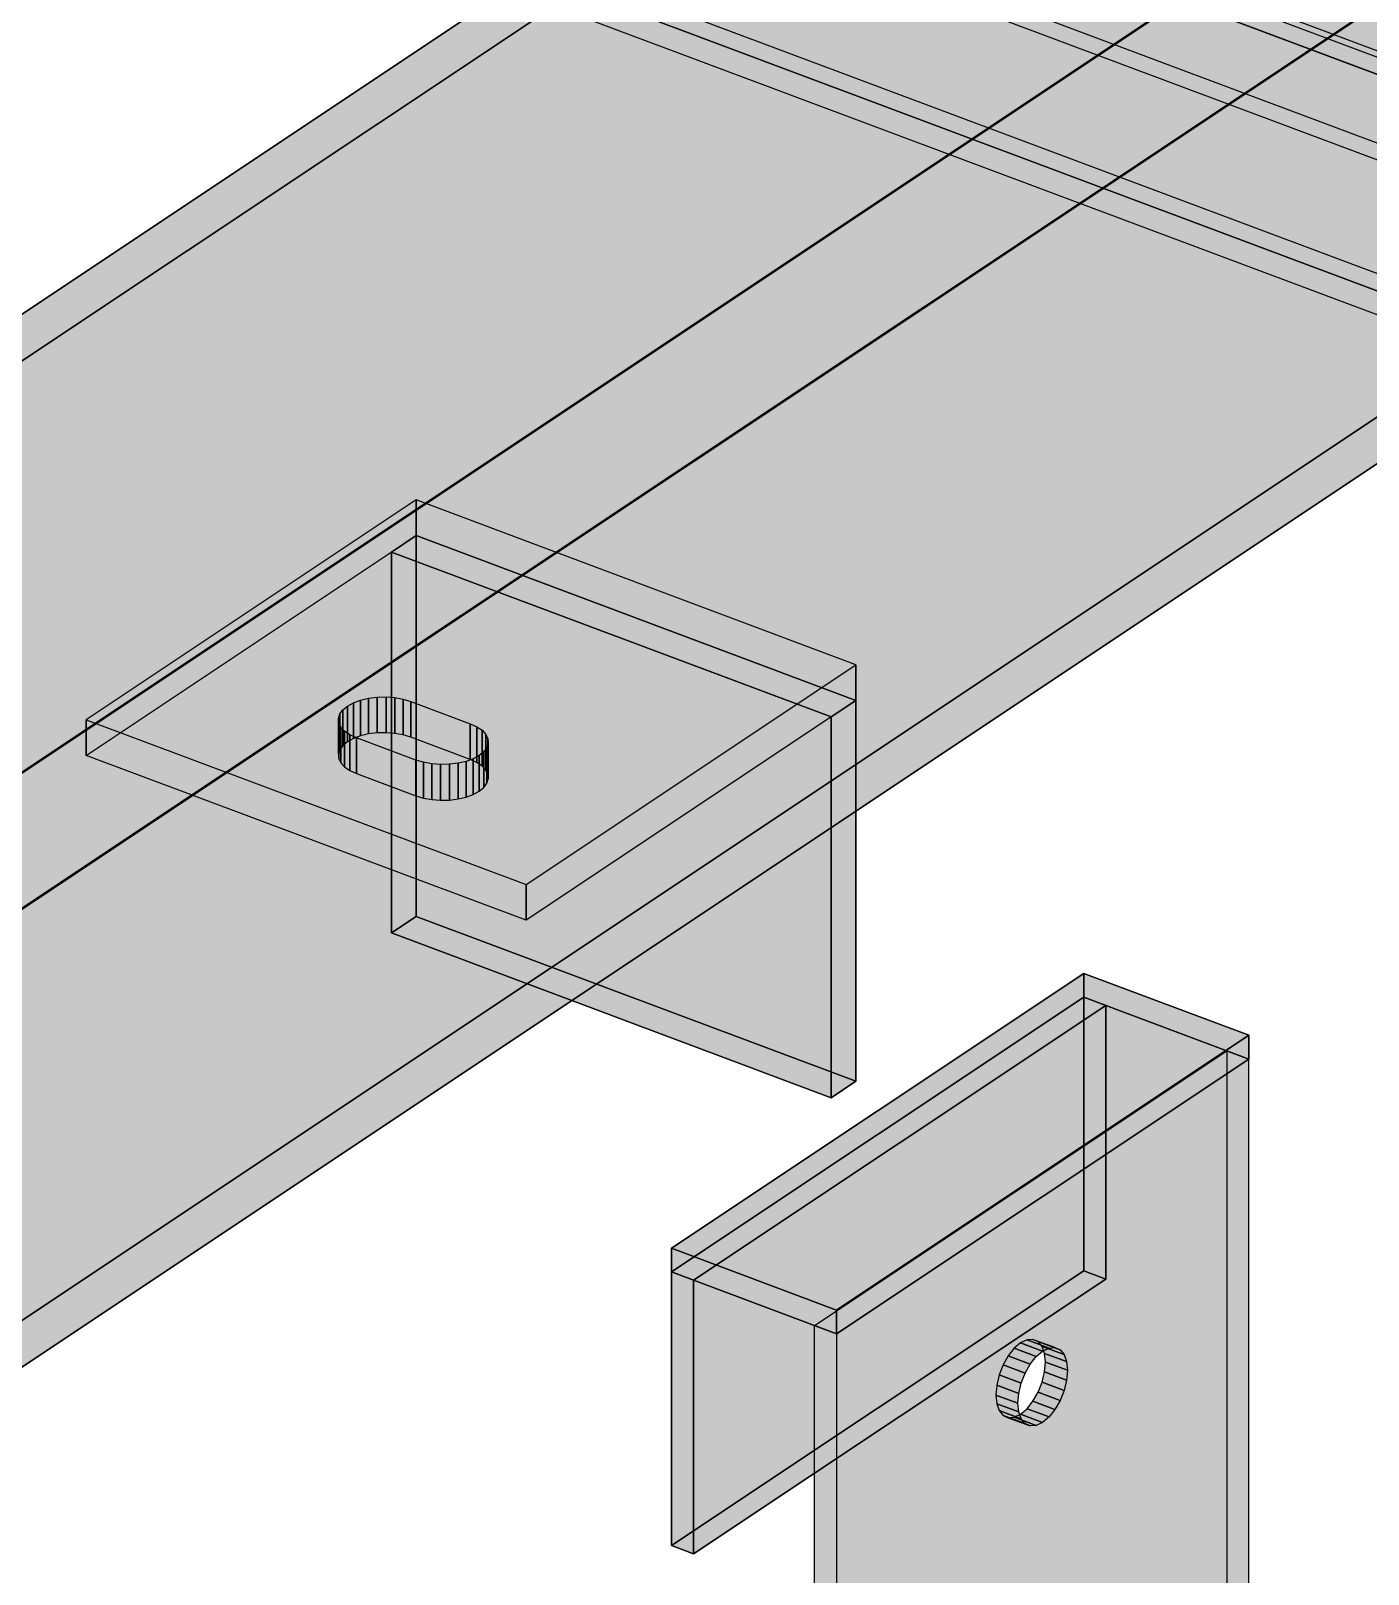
# Model space of a CAD drawing. Header units: millimetres. Extents: x 50 to 612415, y 2 to 4150.
# Drawn here: x 507082.6 to 507212.7, y 2694.2 to 2844.3 of the extents above; entities that cross this region are included whole.
import ezdxf

# ---------------------------------------------------------------- set-up
doc = ezdxf.new("R2010")
doc.units = ezdxf.units.MM
doc.layers.add('HATCH', color=8, linetype='Continuous', lineweight=9)
doc.layers.add('OUTLINE', color=7, linetype='Continuous', lineweight=25)

msp = doc.modelspace()

# ---------------------------------------------------------------- hatches: boundary and pattern name
at = {"layer": 'HATCH', "true_color": 0x5b747f}
for points in [[(508125.429, 2499.816), (506236.101, 3208.314), (506236.101, 3226.833)], [(506234.497, 3225.764), (506234.497, 3207.244), (508123.825, 2498.747)], [(506234.497, 3207.244), (506234.497, 3209.559), (508123.825, 2501.062)], [(506212.044, 3195.863), (508101.371, 2498.825), (506212.044, 3207.322)], [(506213.647, 3208.392), (508102.975, 2499.894), (506213.647, 3196.933)], [(508123.825, 2498.747), (506234.497, 3207.244), (508123.825, 2501.062)], [(508102.975, 2487.162), (506213.647, 3195.659), (506213.647, 3196.933)], [(508102.975, 2488.435), (508102.975, 2487.162), (506213.647, 3196.933)], [(508102.975, 2499.894), (508102.975, 2488.435), (506213.647, 3196.933)], [(506212.044, 3195.863), (506212.044, 3194.59), (508101.371, 2486.092)], [(506212.044, 3195.863), (508101.371, 2486.092), (508101.371, 2487.366)], [(506212.044, 3195.863), (508101.371, 2487.366), (508101.371, 2498.825)], [(508101.371, 2486.092), (506212.044, 3194.59), (506212.044, 3192.275)], [(508101.371, 2486.092), (506212.044, 3192.275), (508101.371, 2483.778)]]:
    msp.add_hatch(color=147, dxfattribs=at).paths.add_polyline_path(points)
at = {"layer": 'HATCH', "true_color": 0x617c87}
for points in [[(506234.497, 3209.559), (508123.825, 2501.062), (508101.371, 2486.092), (506212.044, 3194.59)], [(506213.647, 3208.392), (508102.975, 2499.894), (508101.371, 2498.825), (506212.044, 3207.322)], [(508123.825, 2498.747), (506234.497, 3207.244), (506212.044, 3192.275), (508101.371, 2483.778)], [(508125.429, 2499.816), (506236.101, 3208.314), (506234.497, 3207.244), (508123.825, 2498.747)], [(508102.975, 2487.162), (506213.647, 3195.659), (506212.044, 3194.59), (508101.371, 2486.092)]]:
    msp.add_hatch(color=145, dxfattribs=at).paths.add_polyline_path(points)
at = {"layer": 'HATCH', "true_color": 0x46848e}
for points in [[(506948.208, 2669.852), (506948.208, 2727.726), (507326.715, 2980.064), (507326.715, 2922.19)], [(506950.346, 2724.609), (506950.346, 2671.365), (507328.853, 2923.703), (507328.853, 2976.947)], [(506990.977, 2711.688), (506990.977, 2653.814), (507369.484, 2906.152), (507369.484, 2964.026)], [(506988.838, 2656.931), (506988.838, 2710.175), (507367.345, 2962.513), (507367.345, 2909.269)], [(507088.009, 2773.824), (507120.086, 2795.208), (507120.086, 2798.681), (507088.009, 2777.296)], [(507120.086, 2758.169), (507117.68, 2756.565), (507117.68, 2793.604), (507120.086, 2795.208)], [(507162.855, 2779.17), (507130.779, 2757.785), (507130.779, 2761.258), (507162.855, 2782.642)], [(507160.45, 2740.527), (507162.855, 2742.131), (507162.855, 2779.17), (507160.45, 2777.566)], [(507113.137, 2772.714), (507113.648, 2772.365), (507113.648, 2775.837), (507113.137, 2776.186)], [(507126.501, 2772.795), (507125.99, 2773.144), (507125.99, 2776.617), (507126.501, 2776.268)], [(507185.042, 2750.302), (507144.946, 2723.571), (507144.946, 2725.886), (507185.042, 2752.617)], [(507185.042, 2723.68), (507144.946, 2696.949), (507144.946, 2723.571), (507185.042, 2750.302)], [(507147.084, 2696.147), (507187.18, 2722.878), (507187.18, 2749.5), (507147.084, 2722.769)], [(507160.984, 2717.556), (507201.08, 2744.287), (507201.08, 2746.602), (507160.984, 2719.871)], [(507198.942, 2745.089), (507198.942, 2690.688), (507158.846, 2663.957)], [(507180.595, 2711.883), (507198.942, 2745.089), (507158.846, 2663.957)], [(507180.097, 2717.013), (507158.846, 2718.358), (507198.942, 2745.089)], [(507180.595, 2716.794), (507180.097, 2717.013), (507198.942, 2745.089)], [(507180.595, 2711.883), (507180.977, 2712.857), (507198.942, 2745.089)], [(507180.977, 2716.329), (507180.595, 2716.794), (507198.942, 2745.089)], [(507180.977, 2712.857), (507181.218, 2713.855), (507198.942, 2745.089)], [(507181.218, 2715.652), (507180.977, 2716.329), (507198.942, 2745.089)], [(507181.218, 2713.855), (507181.3, 2714.808), (507198.942, 2745.089)], [(507181.3, 2714.808), (507181.218, 2715.652), (507198.942, 2745.089)], [(507160.984, 2663.155), (507201.08, 2689.886), (507201.08, 2744.287)], [(507160.984, 2663.155), (507201.08, 2744.287), (507182.733, 2711.081)], [(507201.08, 2744.287), (507160.984, 2717.556), (507182.235, 2716.211)], [(507201.08, 2744.287), (507182.235, 2716.211), (507182.733, 2715.992)], [(507201.08, 2744.287), (507183.116, 2712.055), (507182.733, 2711.081)], [(507201.08, 2744.287), (507182.733, 2715.992), (507183.116, 2715.527)], [(507201.08, 2744.287), (507183.356, 2713.053), (507183.116, 2712.055)], [(507201.08, 2744.287), (507183.116, 2715.527), (507183.356, 2714.85)], [(507201.08, 2744.287), (507183.438, 2714.006), (507183.356, 2713.053)], [(507201.08, 2744.287), (507183.356, 2714.85), (507183.438, 2714.006)], [(507180.097, 2717.013), (507179.516, 2716.973), (507158.846, 2718.358)], [(507179.516, 2716.973), (507178.894, 2716.677), (507158.846, 2718.358)], [(507178.894, 2716.677), (507178.271, 2716.143), (507158.846, 2718.358)], [(507178.271, 2716.143), (507177.691, 2715.409), (507158.846, 2718.358)], [(507176.81, 2713.551), (507158.846, 2663.957), (507158.846, 2718.358)], [(507177.691, 2715.409), (507177.193, 2714.525), (507158.846, 2718.358)], [(507177.193, 2714.525), (507176.81, 2713.551), (507158.846, 2718.358)], [(507160.984, 2717.556), (507181.655, 2716.171), (507182.235, 2716.211)], [(507160.984, 2717.556), (507181.032, 2715.875), (507181.655, 2716.171)], [(507160.984, 2717.556), (507180.41, 2715.341), (507181.032, 2715.875)], [(507160.984, 2717.556), (507179.829, 2714.608), (507180.41, 2715.341)], [(507160.984, 2717.556), (507160.984, 2663.155), (507178.949, 2712.749)], [(507160.984, 2717.556), (507179.331, 2713.724), (507179.829, 2714.608)], [(507160.984, 2717.556), (507178.949, 2712.749), (507179.331, 2713.724)], [(507181.3, 2714.808), (507181.218, 2715.652), (507183.356, 2714.85), (507183.438, 2714.006)], [(507176.81, 2713.551), (507176.57, 2712.554), (507158.846, 2663.957)], [(507176.57, 2712.554), (507176.488, 2711.6), (507158.846, 2663.957)], [(507180.097, 2710.999), (507180.595, 2711.883), (507158.846, 2663.957)], [(507160.984, 2663.155), (507178.708, 2711.752), (507178.949, 2712.749)], [(507160.984, 2663.155), (507178.627, 2710.798), (507178.708, 2711.752)], [(507158.846, 2663.957), (507176.488, 2711.6), (507176.57, 2710.756)], [(507179.516, 2710.265), (507180.097, 2710.999), (507158.846, 2663.957)], [(507158.846, 2663.957), (507176.57, 2710.756), (507176.81, 2710.079)], [(507178.894, 2709.732), (507179.516, 2710.265), (507158.846, 2663.957)], [(507160.984, 2663.155), (507182.733, 2711.081), (507182.235, 2710.197)], [(507178.708, 2709.954), (507178.627, 2710.798), (507160.984, 2663.155)], [(507160.984, 2663.155), (507182.235, 2710.197), (507181.655, 2709.463)], [(507176.488, 2711.6), (507176.57, 2710.756), (507178.708, 2709.954), (507178.627, 2710.798)], [(507158.846, 2663.957), (507176.81, 2710.079), (507177.193, 2709.615)], [(507178.271, 2709.435), (507178.894, 2709.732), (507158.846, 2663.957)], [(507177.193, 2709.615), (507177.691, 2709.395), (507158.846, 2663.957)], [(507177.691, 2709.395), (507178.271, 2709.435), (507158.846, 2663.957)], [(507178.949, 2709.277), (507178.708, 2709.954), (507160.984, 2663.155)], [(507160.984, 2663.155), (507181.655, 2709.463), (507181.032, 2708.93)], [(507179.331, 2708.813), (507178.949, 2709.277), (507160.984, 2663.155)], [(507160.984, 2663.155), (507181.032, 2708.93), (507180.41, 2708.633)], [(507160.984, 2663.155), (507179.829, 2708.593), (507179.331, 2708.813)], [(507160.984, 2663.155), (507180.41, 2708.633), (507179.829, 2708.593)]]:
    msp.add_hatch(color=145, dxfattribs=at).paths.add_polyline_path(points)
at = {"layer": 'HATCH', "true_color": 0x468f99}
for points in [[(506948.208, 2727.726), (506990.977, 2711.688), (507369.484, 2964.026), (507326.715, 2980.064)], [(506988.838, 2710.175), (506950.346, 2724.609), (507328.853, 2976.947), (507367.345, 2962.513)], [(506950.346, 2671.365), (506988.838, 2656.931), (507367.345, 2909.269), (507328.853, 2923.703)], [(506990.977, 2653.814), (506948.208, 2669.852), (507326.715, 2922.19), (507369.484, 2906.152)], [(507120.086, 2798.681), (507088.009, 2777.296), (507116.308, 2779.493)], [(507120.086, 2798.681), (507116.308, 2779.493), (507117.172, 2779.512)], [(507120.086, 2798.681), (507117.172, 2779.512), (507118.027, 2779.446)], [(507120.086, 2798.681), (507118.027, 2779.446), (507118.839, 2779.298)], [(507120.086, 2798.681), (507118.839, 2779.298), (507119.578, 2779.074)], [(507120.086, 2798.681), (507119.578, 2779.074), (507125.352, 2776.909)], [(507162.855, 2782.642), (507120.086, 2798.681), (507127.072, 2775.456)], [(507120.086, 2798.681), (507125.352, 2776.909), (507125.99, 2776.617)], [(507120.086, 2798.681), (507125.99, 2776.617), (507126.501, 2776.268)], [(507120.086, 2798.681), (507126.501, 2776.268), (507126.866, 2775.876)], [(507120.086, 2798.681), (507126.866, 2775.876), (507127.072, 2775.456)], [(507116.308, 2776.02), (507088.009, 2773.824), (507120.086, 2795.208)], [(507117.172, 2776.039), (507116.308, 2776.02), (507120.086, 2795.208)], [(507118.027, 2775.973), (507117.172, 2776.039), (507120.086, 2795.208)], [(507120.086, 2795.208), (507117.68, 2793.604), (507160.45, 2777.566)], [(507118.839, 2775.826), (507118.027, 2775.973), (507120.086, 2795.208)], [(507119.578, 2775.601), (507118.839, 2775.826), (507120.086, 2795.208)], [(507125.352, 2773.436), (507119.578, 2775.601), (507120.086, 2795.208)], [(507120.086, 2795.208), (507160.45, 2777.566), (507162.855, 2779.17)], [(507127.072, 2771.984), (507120.086, 2795.208), (507162.855, 2779.17)], [(507125.99, 2773.144), (507125.352, 2773.436), (507120.086, 2795.208)], [(507126.501, 2772.795), (507125.99, 2773.144), (507120.086, 2795.208)], [(507126.866, 2772.404), (507126.501, 2772.795), (507120.086, 2795.208)], [(507127.072, 2771.984), (507126.866, 2772.404), (507120.086, 2795.208)], [(507162.855, 2782.642), (507125.65, 2773.502), (507124.953, 2773.247)], [(507130.779, 2761.258), (507162.855, 2782.642), (507124.953, 2773.247)], [(507162.855, 2782.642), (507126.234, 2773.821), (507125.65, 2773.502)], [(507162.855, 2782.642), (507126.683, 2774.191), (507126.234, 2773.821)], [(507162.855, 2782.642), (507126.978, 2774.597), (507126.683, 2774.191)], [(507162.855, 2782.642), (507127.11, 2775.024), (507126.978, 2774.597)], [(507162.855, 2782.642), (507127.072, 2775.456), (507127.11, 2775.024)], [(507088.009, 2777.296), (507115.468, 2779.39), (507116.308, 2779.493)], [(507088.009, 2777.296), (507114.685, 2779.207), (507115.468, 2779.39)], [(507088.009, 2777.296), (507113.988, 2778.951), (507114.685, 2779.207)], [(507124.953, 2769.774), (507125.65, 2770.03), (507162.855, 2779.17)], [(507124.953, 2769.774), (507162.855, 2779.17), (507130.779, 2757.785)], [(507125.65, 2770.03), (507126.234, 2770.349), (507162.855, 2779.17)], [(507126.234, 2770.349), (507126.683, 2770.718), (507162.855, 2779.17)], [(507126.683, 2770.718), (507126.978, 2771.125), (507162.855, 2779.17)], [(507126.978, 2771.125), (507127.11, 2771.552), (507162.855, 2779.17)], [(507127.11, 2771.552), (507127.072, 2771.984), (507162.855, 2779.17)], [(507088.009, 2777.296), (507113.404, 2778.633), (507113.988, 2778.951)], [(507112.955, 2778.263), (507113.404, 2778.633), (507088.009, 2777.296)], [(507112.659, 2777.857), (507112.955, 2778.263), (507088.009, 2777.296)], [(507112.528, 2777.43), (507112.659, 2777.857), (507088.009, 2777.296)], [(507112.566, 2776.998), (507112.528, 2777.43), (507088.009, 2777.296)], [(507088.009, 2777.296), (507112.771, 2776.578), (507112.566, 2776.998)], [(507088.009, 2777.296), (507113.137, 2776.186), (507112.771, 2776.578)], [(507088.009, 2777.296), (507130.779, 2761.258), (507113.137, 2776.186)], [(507130.779, 2761.258), (507113.648, 2775.837), (507113.137, 2776.186)], [(507116.308, 2776.02), (507115.468, 2775.917), (507088.009, 2773.824)], [(507115.468, 2775.917), (507114.685, 2775.735), (507088.009, 2773.824)], [(507114.685, 2775.735), (507113.988, 2775.479), (507088.009, 2773.824)], [(507113.988, 2775.479), (507113.404, 2775.16), (507088.009, 2773.824)], [(507088.009, 2773.824), (507113.404, 2775.16), (507112.955, 2774.791)], [(507088.009, 2773.824), (507112.955, 2774.791), (507112.659, 2774.384)], [(507130.779, 2761.258), (507114.286, 2775.545), (507113.648, 2775.837)], [(507130.779, 2761.258), (507120.059, 2773.38), (507114.286, 2775.545)], [(507088.009, 2773.824), (507112.659, 2774.384), (507112.528, 2773.957)], [(507088.009, 2773.824), (507112.528, 2773.957), (507112.566, 2773.525)], [(507112.566, 2773.525), (507112.771, 2773.105), (507088.009, 2773.824)], [(507112.771, 2773.105), (507113.137, 2772.714), (507088.009, 2773.824)], [(507113.137, 2772.714), (507130.779, 2757.785), (507088.009, 2773.824)], [(507130.779, 2761.258), (507120.799, 2773.156), (507120.059, 2773.38)], [(507130.779, 2761.258), (507124.953, 2773.247), (507124.169, 2773.064)], [(507113.137, 2772.714), (507113.648, 2772.365), (507130.779, 2757.785)], [(507113.648, 2772.365), (507114.286, 2772.073), (507130.779, 2757.785)], [(507114.286, 2772.073), (507120.059, 2769.908), (507130.779, 2757.785)], [(507130.779, 2761.258), (507121.611, 2773.008), (507120.799, 2773.156)], [(507130.779, 2761.258), (507122.466, 2772.942), (507121.611, 2773.008)], [(507130.779, 2761.258), (507123.33, 2772.961), (507122.466, 2772.942)], [(507130.779, 2761.258), (507124.169, 2773.064), (507123.33, 2772.961)], [(507120.059, 2769.908), (507120.799, 2769.683), (507130.779, 2757.785)], [(507120.799, 2769.683), (507121.611, 2769.536), (507130.779, 2757.785)], [(507121.611, 2769.536), (507122.466, 2769.47), (507130.779, 2757.785)], [(507122.466, 2769.47), (507123.33, 2769.489), (507130.779, 2757.785)], [(507123.33, 2769.489), (507124.169, 2769.592), (507130.779, 2757.785)], [(507124.169, 2769.592), (507124.953, 2769.774), (507130.779, 2757.785)], [(507160.45, 2740.527), (507117.68, 2756.565), (507120.086, 2758.169)], [(507162.855, 2742.131), (507160.45, 2740.527), (507120.086, 2758.169)], [(507185.042, 2752.617), (507144.946, 2725.886), (507160.984, 2719.871)], [(507185.042, 2752.617), (507160.984, 2719.871), (507201.08, 2746.602)], [(507185.042, 2750.302), (507144.946, 2723.571), (507147.084, 2722.769)], [(507160.984, 2717.556), (507144.946, 2723.571), (507185.042, 2750.302)], [(507185.042, 2750.302), (507147.084, 2722.769), (507187.18, 2749.5)], [(507201.08, 2744.287), (507160.984, 2717.556), (507185.042, 2750.302)], [(507158.846, 2718.358), (507198.942, 2745.089), (507201.08, 2744.287), (507160.984, 2717.556)], [(507147.084, 2696.147), (507144.946, 2696.949), (507185.042, 2723.68)], [(507187.18, 2722.878), (507147.084, 2696.147), (507185.042, 2723.68)]]:
    msp.add_hatch(color=135, dxfattribs=at).paths.add_polyline_path(points)
at = {"layer": 'HATCH', "true_color": 0x468690}
for points in [[(507120.086, 2795.208), (507162.855, 2779.17), (507162.855, 2782.642), (507120.086, 2798.681)], [(507162.855, 2742.131), (507120.086, 2758.169), (507120.086, 2795.208), (507162.855, 2779.17)], [(507117.68, 2756.565), (507160.45, 2740.527), (507160.45, 2777.566), (507117.68, 2793.604)], [(507114.685, 2775.735), (507113.988, 2775.479), (507113.988, 2778.951), (507114.685, 2779.207)], [(507125.352, 2773.436), (507119.578, 2775.601), (507119.578, 2779.074), (507125.352, 2776.909)], [(507130.779, 2757.785), (507088.009, 2773.824), (507088.009, 2777.296), (507130.779, 2761.258)], [(507114.286, 2772.073), (507120.059, 2769.908), (507120.059, 2773.38), (507114.286, 2775.545)], [(507124.953, 2769.774), (507125.65, 2770.03), (507125.65, 2773.502), (507124.953, 2773.247)], [(507201.08, 2744.287), (507185.042, 2750.302), (507185.042, 2752.617), (507201.08, 2746.602)], [(507187.18, 2722.878), (507185.042, 2723.68), (507185.042, 2750.302), (507187.18, 2749.5)], [(507198.942, 2745.089), (507198.942, 2690.688), (507201.08, 2689.886), (507201.08, 2744.287)], [(507144.946, 2723.571), (507160.984, 2717.556), (507160.984, 2719.871), (507144.946, 2725.886)], [(507144.946, 2696.949), (507147.084, 2696.147), (507147.084, 2722.769), (507144.946, 2723.571)], [(507158.846, 2663.957), (507158.846, 2718.358), (507160.984, 2717.556), (507160.984, 2663.155)]]:
    msp.add_hatch(color=145, dxfattribs=at).paths.add_polyline_path(points)
at = {"layer": 'HATCH', "true_color": 0x468791}
for points in [[(507115.468, 2775.917), (507114.685, 2775.735), (507114.685, 2779.207), (507115.468, 2779.39)], [(507118.839, 2775.826), (507118.027, 2775.973), (507118.027, 2779.446), (507118.839, 2779.298)], [(507119.578, 2775.601), (507118.839, 2775.826), (507118.839, 2779.298), (507119.578, 2779.074)], [(507120.059, 2769.908), (507120.799, 2769.683), (507120.799, 2773.156), (507120.059, 2773.38)], [(507124.169, 2769.592), (507124.953, 2769.774), (507124.953, 2773.247), (507124.169, 2773.064)], [(507120.799, 2769.683), (507121.611, 2769.536), (507121.611, 2773.008), (507120.799, 2773.156)], [(507180.595, 2716.794), (507180.097, 2717.013), (507182.235, 2716.211), (507182.733, 2715.992)], [(507177.193, 2709.615), (507177.691, 2709.395), (507179.829, 2708.593), (507179.331, 2708.813)]]:
    msp.add_hatch(color=145, dxfattribs=at).paths.add_polyline_path(points)
at = {"layer": 'HATCH', "true_color": 0x468892}
for points in [[(507116.308, 2776.02), (507115.468, 2775.917), (507115.468, 2779.39), (507116.308, 2779.493)], [(507117.172, 2776.039), (507116.308, 2776.02), (507116.308, 2779.493), (507117.172, 2779.512)], [(507118.027, 2775.973), (507117.172, 2776.039), (507117.172, 2779.512), (507118.027, 2779.446)], [(507121.611, 2769.536), (507122.466, 2769.47), (507122.466, 2772.942), (507121.611, 2773.008)], [(507122.466, 2769.47), (507123.33, 2769.489), (507123.33, 2772.961), (507122.466, 2772.942)], [(507123.33, 2769.489), (507124.169, 2769.592), (507124.169, 2773.064), (507123.33, 2772.961)], [(507181.218, 2713.855), (507181.3, 2714.808), (507183.438, 2714.006), (507183.356, 2713.053)], [(507176.57, 2712.554), (507176.488, 2711.6), (507178.627, 2710.798), (507178.708, 2711.752)]]:
    msp.add_hatch(color=145, dxfattribs=at).paths.add_polyline_path(points)
at = {"layer": 'HATCH', "true_color": 0x46808a}
for points in [[(507112.659, 2774.384), (507112.528, 2773.957), (507112.528, 2777.43), (507112.659, 2777.857)], [(507126.978, 2771.125), (507127.11, 2771.552), (507127.11, 2775.024), (507126.978, 2774.597)]]:
    msp.add_hatch(color=137, dxfattribs=at).paths.add_polyline_path(points)
at = {"layer": 'HATCH', "true_color": 0x46828c}
for points in [[(507112.955, 2774.791), (507112.659, 2774.384), (507112.659, 2777.857), (507112.955, 2778.263)], [(507126.683, 2770.718), (507126.978, 2771.125), (507126.978, 2774.597), (507126.683, 2774.191)]]:
    msp.add_hatch(color=145, dxfattribs=at).paths.add_polyline_path(points)
at = {"layer": 'HATCH', "true_color": 0x46848d}
for points in [[(507113.404, 2775.16), (507112.955, 2774.791), (507112.955, 2778.263), (507113.404, 2778.633)], [(507126.234, 2770.349), (507126.683, 2770.718), (507126.683, 2774.191), (507126.234, 2773.821)]]:
    msp.add_hatch(color=145, dxfattribs=at).paths.add_polyline_path(points)
at = {"layer": 'HATCH', "true_color": 0x46858f}
for points in [[(507113.988, 2775.479), (507113.404, 2775.16), (507113.404, 2778.633), (507113.988, 2778.951)], [(507125.65, 2770.03), (507126.234, 2770.349), (507126.234, 2773.821), (507125.65, 2773.502)]]:
    msp.add_hatch(color=145, dxfattribs=at).paths.add_polyline_path(points)
at = {"layer": 'HATCH', "true_color": 0x467f89}
for points in [[(507112.528, 2773.957), (507112.566, 2773.525), (507112.566, 2776.998), (507112.528, 2777.43)], [(507127.11, 2771.552), (507127.072, 2771.984), (507127.072, 2775.456), (507127.11, 2775.024)]]:
    msp.add_hatch(color=137, dxfattribs=at).paths.add_polyline_path(points)
at = {"layer": 'HATCH', "true_color": 0x46818b}
for points in [[(507112.566, 2773.525), (507112.771, 2773.105), (507112.771, 2776.578), (507112.566, 2776.998)], [(507127.072, 2771.984), (507126.866, 2772.404), (507126.866, 2775.876), (507127.072, 2775.456)]]:
    msp.add_hatch(color=137, dxfattribs=at).paths.add_polyline_path(points)
at = {"layer": 'HATCH', "true_color": 0x46838c}
for points in [[(507112.771, 2773.105), (507113.137, 2772.714), (507113.137, 2776.186), (507112.771, 2776.578)], [(507126.866, 2772.404), (507126.501, 2772.795), (507126.501, 2776.268), (507126.866, 2775.876)], [(507180.977, 2716.329), (507180.595, 2716.794), (507182.733, 2715.992), (507183.116, 2715.527)], [(507176.81, 2710.079), (507177.193, 2709.615), (507179.331, 2708.813), (507178.949, 2709.277)]]:
    msp.add_hatch(color=145, dxfattribs=at).paths.add_polyline_path(points)
at = {"layer": 'HATCH', "true_color": 0x46868f}
for points in [[(507125.99, 2773.144), (507125.352, 2773.436), (507125.352, 2776.909), (507125.99, 2776.617)], [(507113.648, 2772.365), (507114.286, 2772.073), (507114.286, 2775.545), (507113.648, 2775.837)]]:
    msp.add_hatch(color=145, dxfattribs=at).paths.add_polyline_path(points)
at = {"layer": 'HATCH', "true_color": 0x46909b}
for points in [[(507178.271, 2716.143), (507177.691, 2715.409), (507179.829, 2714.608), (507180.41, 2715.341)], [(507179.516, 2710.265), (507180.097, 2710.999), (507182.235, 2710.197), (507181.655, 2709.463)]]:
    msp.add_hatch(color=135, dxfattribs=at).paths.add_polyline_path(points)
at = {"layer": 'HATCH', "true_color": 0x468f9a}
for points in [[(507178.894, 2716.677), (507178.271, 2716.143), (507180.41, 2715.341), (507181.032, 2715.875)], [(507178.894, 2709.732), (507179.516, 2710.265), (507181.655, 2709.463), (507181.032, 2708.93)]]:
    msp.add_hatch(color=135, dxfattribs=at).paths.add_polyline_path(points)
at = {"layer": 'HATCH', "true_color": 0x468e98}
for points in [[(507179.516, 2716.973), (507178.894, 2716.677), (507181.032, 2715.875), (507181.655, 2716.171)], [(507178.271, 2709.435), (507178.894, 2709.732), (507181.032, 2708.93), (507180.41, 2708.633)]]:
    msp.add_hatch(color=145, dxfattribs=at).paths.add_polyline_path(points)
at = {"layer": 'HATCH', "true_color": 0x468b95}
for points in [[(507180.097, 2717.013), (507179.516, 2716.973), (507181.655, 2716.171), (507182.235, 2716.211)], [(507177.691, 2709.395), (507178.271, 2709.435), (507180.41, 2708.633), (507179.829, 2708.593)]]:
    msp.add_hatch(color=145, dxfattribs=at).paths.add_polyline_path(points)
at = {"layer": 'HATCH', "true_color": 0x468089}
for points in [[(507181.218, 2715.652), (507180.977, 2716.329), (507183.116, 2715.527), (507183.356, 2714.85)], [(507176.57, 2710.756), (507176.81, 2710.079), (507178.949, 2709.277), (507178.708, 2709.954)]]:
    msp.add_hatch(color=137, dxfattribs=at).paths.add_polyline_path(points)
at = {"layer": 'HATCH', "true_color": 0x46909a}
for points in [[(507177.691, 2715.409), (507177.193, 2714.525), (507179.331, 2713.724), (507179.829, 2714.608)], [(507180.097, 2710.999), (507180.595, 2711.883), (507182.733, 2711.081), (507182.235, 2710.197)]]:
    msp.add_hatch(color=135, dxfattribs=at).paths.add_polyline_path(points)
at = {"layer": 'HATCH', "true_color": 0x468c96}
for points in [[(507176.81, 2713.551), (507176.57, 2712.554), (507178.708, 2711.752), (507178.949, 2712.749)], [(507180.977, 2712.857), (507181.218, 2713.855), (507183.356, 2713.053), (507183.116, 2712.055)]]:
    msp.add_hatch(color=145, dxfattribs=at).paths.add_polyline_path(points)
at = {"layer": 'HATCH', "true_color": 0x468e99}
for points in [[(507177.193, 2714.525), (507176.81, 2713.551), (507178.949, 2712.749), (507179.331, 2713.724)], [(507180.595, 2711.883), (507180.977, 2712.857), (507183.116, 2712.055), (507182.733, 2711.081)]]:
    msp.add_hatch(color=145, dxfattribs=at).paths.add_polyline_path(points)

# ---------------------------------------------------------------- linework, layer by layer
at = {"layer": 'OUTLINE', "color": 139, "true_color": 0x42544a}
for p, q in [((506234.497, 3209.559), (508123.825, 2501.062)), ((506234.497, 3209.559), (508123.825, 2501.062)), ((508101.371, 2498.825), (506212.044, 3207.322)), ((508101.371, 2498.825), (506212.044, 3207.322)), ((506213.647, 3208.392), (508102.975, 2499.894)), ((506213.647, 3208.392), (508102.975, 2499.894)), ((506234.497, 3207.244), (508123.825, 2498.747)), ((506234.497, 3207.244), (508123.825, 2498.747)), ((508123.825, 2498.747), (506234.497, 3207.244)), ((508123.825, 2498.747), (506234.497, 3207.244)), ((508125.429, 2499.816), (506236.101, 3208.314)), ((508125.429, 2499.816), (506236.101, 3208.314)), ((508102.975, 2487.162), (506213.647, 3195.659)), ((508102.975, 2487.162), (506213.647, 3195.659)), ((508101.371, 2486.092), (506212.044, 3194.59)), ((506212.044, 3194.59), (508101.371, 2486.092)), ((508101.371, 2486.092), (506212.044, 3194.59)), ((506212.044, 3194.59), (508101.371, 2486.092)), ((506212.044, 3192.275), (508101.371, 2483.778)), ((506212.044, 3192.275), (508101.371, 2483.778)), ((506948.208, 2727.726), (507326.715, 2980.064)), ((507326.715, 2980.064), (506948.208, 2727.726)), ((507328.853, 2976.947), (506950.346, 2724.609)), ((506950.346, 2724.609), (507328.853, 2976.947)), ((507369.484, 2964.026), (506990.977, 2711.688)), ((506990.977, 2711.688), (507369.484, 2964.026)), ((506988.838, 2710.175), (507367.345, 2962.513)), ((507367.345, 2962.513), (506988.838, 2710.175)), ((507328.853, 2923.703), (506950.346, 2671.365)), ((506950.346, 2671.365), (507328.853, 2923.703)), ((506948.208, 2669.852), (507326.715, 2922.19)), ((507326.715, 2922.19), (506948.208, 2669.852)), ((506988.838, 2656.931), (507367.345, 2909.269)), ((507367.345, 2909.269), (506988.838, 2656.931)), ((507369.484, 2906.152), (506990.977, 2653.814)), ((506990.977, 2653.814), (507369.484, 2906.152)), ((507120.086, 2798.681), (507088.009, 2777.296)), ((507120.086, 2798.681), (507088.009, 2777.296)), ((507162.855, 2782.642), (507120.086, 2798.681)), ((507120.086, 2798.681), (507120.086, 2795.208)), ((507120.086, 2795.208), (507120.086, 2798.681)), ((507162.855, 2782.642), (507120.086, 2798.681)), ((507088.009, 2773.824), (507120.086, 2795.208)), ((507088.009, 2773.824), (507120.086, 2795.208)), ((507117.68, 2793.604), (507120.086, 2795.208)), ((507120.086, 2795.208), (507117.68, 2793.604)), ((507120.086, 2795.208), (507120.086, 2758.169)), ((507120.086, 2758.169), (507120.086, 2795.208)), ((507120.086, 2795.208), (507162.855, 2779.17)), ((507120.086, 2795.208), (507162.855, 2779.17)), ((507162.855, 2779.17), (507120.086, 2795.208)), ((507120.086, 2795.208), (507162.855, 2779.17)), ((507117.68, 2756.565), (507117.68, 2793.604)), ((507160.45, 2777.566), (507117.68, 2793.604)), ((507117.68, 2793.604), (507117.68, 2756.565)), ((507117.68, 2793.604), (507160.45, 2777.566)), ((507130.779, 2761.258), (507162.855, 2782.642)), ((507130.779, 2761.258), (507162.855, 2782.642)), ((507162.855, 2779.17), (507162.855, 2782.642)), ((507162.855, 2782.642), (507162.855, 2779.17)), ((507113.988, 2778.951), (507114.685, 2779.207)), ((507113.988, 2778.951), (507114.685, 2779.207)), ((507114.685, 2779.207), (507115.468, 2779.39)), ((507114.685, 2779.207), (507115.468, 2779.39)), ((507114.685, 2775.735), (507114.685, 2779.207)), ((507114.685, 2779.207), (507114.685, 2775.735)), ((507115.468, 2779.39), (507116.308, 2779.493)), ((507115.468, 2779.39), (507116.308, 2779.493)), ((507115.468, 2775.917), (507115.468, 2779.39)), ((507115.468, 2779.39), (507115.468, 2775.917)), ((507116.308, 2779.493), (507117.172, 2779.512)), ((507116.308, 2779.493), (507117.172, 2779.512)), ((507116.308, 2776.02), (507116.308, 2779.493)), ((507116.308, 2779.493), (507116.308, 2776.02)), ((507117.172, 2779.512), (507118.027, 2779.446)), ((507117.172, 2779.512), (507117.172, 2776.039)), ((507117.172, 2776.039), (507117.172, 2779.512)), ((507117.172, 2779.512), (507118.027, 2779.446)), ((507118.027, 2779.446), (507118.839, 2779.298)), ((507118.027, 2779.446), (507118.027, 2775.973)), ((507118.027, 2775.973), (507118.027, 2779.446)), ((507118.027, 2779.446), (507118.839, 2779.298)), ((507118.839, 2779.298), (507119.578, 2779.074)), ((507118.839, 2779.298), (507118.839, 2775.826)), ((507118.839, 2775.826), (507118.839, 2779.298)), ((507118.839, 2779.298), (507119.578, 2779.074)), ((507162.855, 2779.17), (507130.779, 2757.785)), ((507162.855, 2779.17), (507130.779, 2757.785)), ((507162.855, 2779.17), (507160.45, 2777.566)), ((507160.45, 2777.566), (507162.855, 2779.17)), ((507162.855, 2779.17), (507162.855, 2742.131)), ((507162.855, 2742.131), (507162.855, 2779.17)), ((507112.528, 2777.43), (507112.659, 2777.857)), ((507112.528, 2777.43), (507112.659, 2777.857)), ((507112.659, 2777.857), (507112.955, 2778.263)), ((507112.659, 2777.857), (507112.955, 2778.263)), ((507112.659, 2774.384), (507112.659, 2777.857)), ((507112.659, 2777.857), (507112.659, 2774.384)), ((507112.955, 2778.263), (507113.404, 2778.633)), ((507112.955, 2778.263), (507113.404, 2778.633)), ((507112.955, 2774.791), (507112.955, 2778.263)), ((507112.955, 2778.263), (507112.955, 2774.791)), ((507113.404, 2778.633), (507113.988, 2778.951)), ((507113.404, 2778.633), (507113.988, 2778.951)), ((507113.404, 2775.16), (507113.404, 2778.633)), ((507113.404, 2778.633), (507113.404, 2775.16)), ((507113.988, 2775.479), (507113.988, 2778.951)), ((507113.988, 2778.951), (507113.988, 2775.479)), ((507119.578, 2779.074), (507125.352, 2776.909)), ((507119.578, 2779.074), (507119.578, 2775.601)), ((507119.578, 2775.601), (507119.578, 2779.074)), ((507119.578, 2779.074), (507125.352, 2776.909)), ((507088.009, 2777.296), (507088.009, 2773.824)), ((507088.009, 2777.296), (507130.779, 2761.258)), ((507088.009, 2773.824), (507088.009, 2777.296)), ((507088.009, 2777.296), (507130.779, 2761.258)), ((507112.528, 2773.957), (507112.528, 2777.43)), ((507112.566, 2776.998), (507112.528, 2777.43)), ((507112.528, 2777.43), (507112.528, 2773.957)), ((507112.566, 2776.998), (507112.528, 2777.43)), ((507112.566, 2773.525), (507112.566, 2776.998)), ((507112.771, 2776.578), (507112.566, 2776.998)), ((507112.566, 2776.998), (507112.566, 2773.525)), ((507112.771, 2776.578), (507112.566, 2776.998)), ((507112.771, 2773.105), (507112.771, 2776.578)), ((507113.137, 2776.186), (507112.771, 2776.578)), ((507112.771, 2776.578), (507112.771, 2773.105)), ((507113.137, 2776.186), (507112.771, 2776.578)), ((507113.137, 2772.714), (507113.137, 2776.186)), ((507113.648, 2775.837), (507113.137, 2776.186)), ((507113.137, 2776.186), (507113.137, 2772.714)), ((507113.648, 2775.837), (507113.137, 2776.186)), ((507125.352, 2776.909), (507125.99, 2776.617)), ((507125.352, 2776.909), (507125.352, 2773.436)), ((507125.352, 2773.436), (507125.352, 2776.909)), ((507125.352, 2776.909), (507125.99, 2776.617)), ((507125.99, 2776.617), (507126.501, 2776.268)), ((507125.99, 2776.617), (507125.99, 2773.144)), ((507125.99, 2773.144), (507125.99, 2776.617)), ((507125.99, 2776.617), (507126.501, 2776.268)), ((507126.501, 2776.268), (507126.866, 2775.876)), ((507126.501, 2776.268), (507126.501, 2772.795)), ((507126.501, 2772.795), (507126.501, 2776.268)), ((507126.501, 2776.268), (507126.866, 2775.876)), ((507160.45, 2740.527), (507160.45, 2777.566)), ((507160.45, 2777.566), (507160.45, 2740.527)), ((507112.955, 2774.791), (507112.659, 2774.384)), ((507112.955, 2774.791), (507112.659, 2774.384)), ((507113.404, 2775.16), (507112.955, 2774.791)), ((507113.404, 2775.16), (507112.955, 2774.791)), ((507113.988, 2775.479), (507113.404, 2775.16)), ((507113.988, 2775.479), (507113.404, 2775.16)), ((507113.648, 2772.365), (507113.648, 2775.837)), ((507114.286, 2775.545), (507113.648, 2775.837)), ((507113.648, 2775.837), (507113.648, 2772.365)), ((507114.286, 2775.545), (507113.648, 2775.837)), ((507114.685, 2775.735), (507113.988, 2775.479)), ((507114.685, 2775.735), (507113.988, 2775.479)), ((507114.286, 2772.073), (507114.286, 2775.545)), ((507120.059, 2773.38), (507114.286, 2775.545)), ((507114.286, 2775.545), (507114.286, 2772.073)), ((507120.059, 2773.38), (507114.286, 2775.545)), ((507115.468, 2775.917), (507114.685, 2775.735)), ((507115.468, 2775.917), (507114.685, 2775.735)), ((507116.308, 2776.02), (507115.468, 2775.917)), ((507116.308, 2776.02), (507115.468, 2775.917)), ((507117.172, 2776.039), (507116.308, 2776.02)), ((507117.172, 2776.039), (507116.308, 2776.02)), ((507118.027, 2775.973), (507117.172, 2776.039)), ((507118.027, 2775.973), (507117.172, 2776.039)), ((507118.839, 2775.826), (507118.027, 2775.973)), ((507118.839, 2775.826), (507118.027, 2775.973)), ((507119.578, 2775.601), (507118.839, 2775.826)), ((507119.578, 2775.601), (507118.839, 2775.826)), ((507125.352, 2773.436), (507119.578, 2775.601)), ((507125.352, 2773.436), (507119.578, 2775.601)), ((507126.866, 2775.876), (507127.072, 2775.456)), ((507126.866, 2775.876), (507126.866, 2772.404)), ((507126.866, 2772.404), (507126.866, 2775.876)), ((507126.866, 2775.876), (507127.072, 2775.456)), ((507127.11, 2775.024), (507126.978, 2774.597)), ((507127.11, 2775.024), (507126.978, 2774.597)), ((507127.072, 2775.456), (507127.11, 2775.024)), ((507127.072, 2775.456), (507127.072, 2771.984)), ((507127.072, 2771.984), (507127.072, 2775.456)), ((507127.072, 2775.456), (507127.11, 2775.024)), ((507127.11, 2775.024), (507127.11, 2771.552)), ((507127.11, 2771.552), (507127.11, 2775.024)), ((507130.779, 2757.785), (507088.009, 2773.824)), ((507130.779, 2757.785), (507088.009, 2773.824)), ((507112.659, 2774.384), (507112.528, 2773.957)), ((507112.659, 2774.384), (507112.528, 2773.957)), ((507112.528, 2773.957), (507112.566, 2773.525)), ((507112.528, 2773.957), (507112.566, 2773.525)), ((507112.566, 2773.525), (507112.771, 2773.105)), ((507112.566, 2773.525), (507112.771, 2773.105)), ((507120.059, 2769.908), (507120.059, 2773.38)), ((507120.799, 2773.156), (507120.059, 2773.38)), ((507120.059, 2773.38), (507120.059, 2769.908)), ((507120.799, 2773.156), (507120.059, 2773.38)), ((507124.953, 2773.247), (507124.169, 2773.064)), ((507124.953, 2773.247), (507124.169, 2773.064)), ((507125.65, 2773.502), (507124.953, 2773.247)), ((507125.65, 2773.502), (507124.953, 2773.247)), ((507124.953, 2773.247), (507124.953, 2769.774)), ((507124.953, 2769.774), (507124.953, 2773.247)), ((507125.99, 2773.144), (507125.352, 2773.436)), ((507125.99, 2773.144), (507125.352, 2773.436)), ((507126.234, 2773.821), (507125.65, 2773.502)), ((507126.234, 2773.821), (507125.65, 2773.502)), ((507125.65, 2773.502), (507125.65, 2770.03)), ((507125.65, 2770.03), (507125.65, 2773.502)), ((507126.683, 2774.191), (507126.234, 2773.821)), ((507126.683, 2774.191), (507126.234, 2773.821)), ((507126.234, 2773.821), (507126.234, 2770.349)), ((507126.234, 2770.349), (507126.234, 2773.821)), ((507126.978, 2774.597), (507126.683, 2774.191)), ((507126.978, 2774.597), (507126.683, 2774.191)), ((507126.683, 2774.191), (507126.683, 2770.718)), ((507126.683, 2770.718), (507126.683, 2774.191)), ((507126.978, 2774.597), (507126.978, 2771.125)), ((507126.978, 2771.125), (507126.978, 2774.597)), ((507112.771, 2773.105), (507113.137, 2772.714)), ((507112.771, 2773.105), (507113.137, 2772.714)), ((507113.137, 2772.714), (507113.648, 2772.365)), ((507113.137, 2772.714), (507113.648, 2772.365)), ((507113.648, 2772.365), (507114.286, 2772.073)), ((507113.648, 2772.365), (507114.286, 2772.073)), ((507114.286, 2772.073), (507120.059, 2769.908)), ((507114.286, 2772.073), (507120.059, 2769.908)), ((507120.799, 2769.683), (507120.799, 2773.156)), ((507121.611, 2773.008), (507120.799, 2773.156)), ((507120.799, 2773.156), (507120.799, 2769.683)), ((507121.611, 2773.008), (507120.799, 2773.156)), ((507121.611, 2769.536), (507121.611, 2773.008)), ((507122.466, 2772.942), (507121.611, 2773.008)), ((507121.611, 2773.008), (507121.611, 2769.536)), ((507122.466, 2772.942), (507121.611, 2773.008)), ((507123.33, 2772.961), (507122.466, 2772.942)), ((507123.33, 2772.961), (507122.466, 2772.942)), ((507122.466, 2769.47), (507122.466, 2772.942)), ((507122.466, 2772.942), (507122.466, 2769.47)), ((507124.169, 2773.064), (507123.33, 2772.961)), ((507124.169, 2773.064), (507123.33, 2772.961)), ((507123.33, 2772.961), (507123.33, 2769.489)), ((507123.33, 2769.489), (507123.33, 2772.961)), ((507124.169, 2773.064), (507124.169, 2769.592)), ((507124.169, 2769.592), (507124.169, 2773.064)), ((507126.501, 2772.795), (507125.99, 2773.144)), ((507126.501, 2772.795), (507125.99, 2773.144)), ((507126.866, 2772.404), (507126.501, 2772.795)), ((507126.866, 2772.404), (507126.501, 2772.795)), ((507127.072, 2771.984), (507126.866, 2772.404)), ((507127.072, 2771.984), (507126.866, 2772.404)), ((507127.11, 2771.552), (507127.072, 2771.984)), ((507127.11, 2771.552), (507127.072, 2771.984)), ((507125.65, 2770.03), (507126.234, 2770.349)), ((507125.65, 2770.03), (507126.234, 2770.349)), ((507126.234, 2770.349), (507126.683, 2770.718)), ((507126.234, 2770.349), (507126.683, 2770.718)), ((507126.683, 2770.718), (507126.978, 2771.125)), ((507126.683, 2770.718), (507126.978, 2771.125)), ((507126.978, 2771.125), (507127.11, 2771.552)), ((507126.978, 2771.125), (507127.11, 2771.552)), ((507120.059, 2769.908), (507120.799, 2769.683)), ((507120.059, 2769.908), (507120.799, 2769.683)), ((507120.799, 2769.683), (507121.611, 2769.536)), ((507120.799, 2769.683), (507121.611, 2769.536)), ((507121.611, 2769.536), (507122.466, 2769.47)), ((507121.611, 2769.536), (507122.466, 2769.47)), ((507122.466, 2769.47), (507123.33, 2769.489)), ((507122.466, 2769.47), (507123.33, 2769.489)), ((507123.33, 2769.489), (507124.169, 2769.592)), ((507123.33, 2769.489), (507124.169, 2769.592)), ((507124.169, 2769.592), (507124.953, 2769.774)), ((507124.169, 2769.592), (507124.953, 2769.774)), ((507124.953, 2769.774), (507125.65, 2770.03)), ((507124.953, 2769.774), (507125.65, 2770.03)), ((507130.779, 2757.785), (507130.779, 2761.258)), ((507130.779, 2761.258), (507130.779, 2757.785)), ((507117.68, 2756.565), (507120.086, 2758.169)), ((507120.086, 2758.169), (507117.68, 2756.565)), ((507120.086, 2758.169), (507162.855, 2742.131)), ((507162.855, 2742.131), (507120.086, 2758.169)), ((507160.45, 2740.527), (507117.68, 2756.565)), ((507117.68, 2756.565), (507160.45, 2740.527)), ((507144.946, 2725.886), (507185.042, 2752.617)), ((507185.042, 2752.617), (507144.946, 2725.886)), ((507185.042, 2750.302), (507185.042, 2752.617)), ((507185.042, 2752.617), (507201.08, 2746.602)), ((507201.08, 2746.602), (507185.042, 2752.617)), ((507185.042, 2752.617), (507185.042, 2750.302)), ((507144.946, 2723.571), (507185.042, 2750.302)), ((507185.042, 2750.302), (507144.946, 2723.571)), ((507185.042, 2750.302), (507144.946, 2723.571)), ((507144.946, 2723.571), (507185.042, 2750.302)), ((507147.084, 2722.769), (507187.18, 2749.5)), ((507187.18, 2749.5), (507147.084, 2722.769)), ((507185.042, 2723.68), (507185.042, 2750.302)), ((507185.042, 2750.302), (507187.18, 2749.5)), ((507201.08, 2744.287), (507185.042, 2750.302)), ((507185.042, 2750.302), (507185.042, 2723.68)), ((507187.18, 2749.5), (507185.042, 2750.302)), ((507185.042, 2750.302), (507201.08, 2744.287)), ((507187.18, 2749.5), (507187.18, 2722.878)), ((507187.18, 2722.878), (507187.18, 2749.5)), ((507160.984, 2719.871), (507201.08, 2746.602)), ((507201.08, 2746.602), (507160.984, 2719.871)), ((507201.08, 2746.602), (507201.08, 2744.287)), ((507201.08, 2744.287), (507201.08, 2746.602)), ((507158.846, 2718.358), (507198.942, 2745.089)), ((507158.846, 2718.358), (507198.942, 2745.089)), ((507198.942, 2745.089), (507198.942, 2690.688)), ((507201.08, 2744.287), (507198.942, 2745.089)), ((507198.942, 2745.089), (507198.942, 2690.688)), ((507198.942, 2745.089), (507201.08, 2744.287)), ((507201.08, 2744.287), (507160.984, 2717.556)), ((507201.08, 2744.287), (507160.984, 2717.556)), ((507201.08, 2744.287), (507160.984, 2717.556)), ((507160.984, 2717.556), (507201.08, 2744.287)), ((507201.08, 2689.886), (507201.08, 2744.287)), ((507201.08, 2689.886), (507201.08, 2744.287)), ((507162.855, 2742.131), (507160.45, 2740.527)), ((507160.45, 2740.527), (507162.855, 2742.131)), ((507144.946, 2723.571), (507144.946, 2725.886)), ((507144.946, 2725.886), (507160.984, 2719.871)), ((507160.984, 2719.871), (507144.946, 2725.886)), ((507144.946, 2725.886), (507144.946, 2723.571)), ((507185.042, 2723.68), (507144.946, 2696.949)), ((507144.946, 2696.949), (507185.042, 2723.68)), ((507187.18, 2722.878), (507185.042, 2723.68)), ((507185.042, 2723.68), (507187.18, 2722.878)), ((507144.946, 2696.949), (507144.946, 2723.571)), ((507144.946, 2723.571), (507147.084, 2722.769)), ((507160.984, 2717.556), (507144.946, 2723.571)), ((507147.084, 2722.769), (507144.946, 2723.571)), ((507144.946, 2723.571), (507144.946, 2696.949)), ((507144.946, 2723.571), (507160.984, 2717.556)), ((507187.18, 2722.878), (507147.084, 2696.147)), ((507147.084, 2696.147), (507187.18, 2722.878)), ((507147.084, 2722.769), (507147.084, 2696.147)), ((507147.084, 2696.147), (507147.084, 2722.769)), ((507160.984, 2719.871), (507160.984, 2717.556)), ((507160.984, 2717.556), (507160.984, 2719.871)), ((507160.984, 2717.556), (507158.846, 2718.358)), ((507158.846, 2663.957), (507158.846, 2718.358)), ((507158.846, 2663.957), (507158.846, 2718.358)), ((507158.846, 2718.358), (507160.984, 2717.556)), ((507160.984, 2717.556), (507160.984, 2663.155)), ((507160.984, 2717.556), (507160.984, 2663.155)), ((507178.271, 2716.143), (507177.691, 2715.409)), ((507178.271, 2716.143), (507177.691, 2715.409)), ((507178.894, 2716.677), (507178.271, 2716.143)), ((507178.894, 2716.677), (507178.271, 2716.143)), ((507178.271, 2716.143), (507180.41, 2715.341)), ((507180.41, 2715.341), (507178.271, 2716.143)), ((507179.516, 2716.973), (507178.894, 2716.677)), ((507179.516, 2716.973), (507178.894, 2716.677)), ((507178.894, 2716.677), (507181.032, 2715.875)), ((507181.032, 2715.875), (507178.894, 2716.677)), ((507180.097, 2717.013), (507179.516, 2716.973)), ((507180.097, 2717.013), (507179.516, 2716.973)), ((507179.516, 2716.973), (507181.655, 2716.171)), ((507181.655, 2716.171), (507179.516, 2716.973)), ((507180.595, 2716.794), (507180.097, 2717.013)), ((507180.595, 2716.794), (507180.097, 2717.013)), ((507180.097, 2717.013), (507182.235, 2716.211)), ((507182.235, 2716.211), (507180.097, 2717.013)), ((507180.977, 2716.329), (507180.595, 2716.794)), ((507180.977, 2716.329), (507180.595, 2716.794)), ((507180.595, 2716.794), (507182.733, 2715.992)), ((507182.733, 2715.992), (507180.595, 2716.794)), ((507181.218, 2715.652), (507180.977, 2716.329)), ((507181.218, 2715.652), (507180.977, 2716.329)), ((507180.977, 2716.329), (507183.116, 2715.527)), ((507183.116, 2715.527), (507180.977, 2716.329)), ((507181.032, 2715.875), (507181.655, 2716.171)), ((507181.032, 2715.875), (507181.655, 2716.171)), ((507181.655, 2716.171), (507182.235, 2716.211)), ((507181.655, 2716.171), (507182.235, 2716.211)), ((507182.235, 2716.211), (507182.733, 2715.992)), ((507182.235, 2716.211), (507182.733, 2715.992)), ((507177.691, 2715.409), (507177.193, 2714.525)), ((507177.691, 2715.409), (507177.193, 2714.525)), ((507177.691, 2715.409), (507179.829, 2714.608)), ((507179.829, 2714.608), (507177.691, 2715.409)), ((507179.829, 2714.608), (507180.41, 2715.341)), ((507179.829, 2714.608), (507180.41, 2715.341)), ((507180.41, 2715.341), (507181.032, 2715.875)), ((507180.41, 2715.341), (507181.032, 2715.875)), ((507181.3, 2714.808), (507181.218, 2715.652)), ((507181.3, 2714.808), (507181.218, 2715.652)), ((507181.218, 2715.652), (507183.356, 2714.85)), ((507183.356, 2714.85), (507181.218, 2715.652)), ((507181.218, 2713.855), (507181.3, 2714.808)), ((507181.218, 2713.855), (507181.3, 2714.808)), ((507181.3, 2714.808), (507183.438, 2714.006)), ((507183.438, 2714.006), (507181.3, 2714.808)), ((507182.733, 2715.992), (507183.116, 2715.527)), ((507182.733, 2715.992), (507183.116, 2715.527)), ((507183.116, 2715.527), (507183.356, 2714.85)), ((507183.116, 2715.527), (507183.356, 2714.85)), ((507183.356, 2714.85), (507183.438, 2714.006)), ((507183.356, 2714.85), (507183.438, 2714.006)), ((507176.81, 2713.551), (507176.57, 2712.554)), ((507176.81, 2713.551), (507176.57, 2712.554)), ((507177.193, 2714.525), (507176.81, 2713.551)), ((507177.193, 2714.525), (507176.81, 2713.551)), ((507178.949, 2712.749), (507176.81, 2713.551)), ((507176.81, 2713.551), (507178.949, 2712.749)), ((507177.193, 2714.525), (507179.331, 2713.724)), ((507179.331, 2713.724), (507177.193, 2714.525)), ((507178.949, 2712.749), (507179.331, 2713.724)), ((507178.949, 2712.749), (507179.331, 2713.724)), ((507179.331, 2713.724), (507179.829, 2714.608)), ((507179.331, 2713.724), (507179.829, 2714.608)), ((507180.977, 2712.857), (507181.218, 2713.855)), ((507180.977, 2712.857), (507181.218, 2713.855)), ((507181.218, 2713.855), (507183.356, 2713.053)), ((507183.356, 2713.053), (507181.218, 2713.855)), ((507183.438, 2714.006), (507183.356, 2713.053)), ((507183.438, 2714.006), (507183.356, 2713.053)), ((507176.57, 2712.554), (507176.488, 2711.6)), ((507176.57, 2712.554), (507176.488, 2711.6)), ((507178.708, 2711.752), (507176.57, 2712.554)), ((507176.57, 2712.554), (507178.708, 2711.752)), ((507178.627, 2710.798), (507178.708, 2711.752)), ((507178.627, 2710.798), (507178.708, 2711.752)), ((507178.708, 2711.752), (507178.949, 2712.749)), ((507178.708, 2711.752), (507178.949, 2712.749)), ((507180.097, 2710.999), (507180.595, 2711.883)), ((507180.097, 2710.999), (507180.595, 2711.883)), ((507180.595, 2711.883), (507180.977, 2712.857)), ((507180.595, 2711.883), (507180.977, 2712.857)), ((507182.733, 2711.081), (507180.595, 2711.883)), ((507180.595, 2711.883), (507182.733, 2711.081)), ((507180.977, 2712.857), (507183.116, 2712.055)), ((507183.116, 2712.055), (507180.977, 2712.857)), ((507183.116, 2712.055), (507182.733, 2711.081)), ((507183.116, 2712.055), (507182.733, 2711.081)), ((507183.356, 2713.053), (507183.116, 2712.055)), ((507183.356, 2713.053), (507183.116, 2712.055)), ((507176.488, 2711.6), (507176.57, 2710.756)), ((507176.488, 2711.6), (507176.57, 2710.756)), ((507178.627, 2710.798), (507176.488, 2711.6)), ((507176.488, 2711.6), (507178.627, 2710.798)), ((507176.57, 2710.756), (507176.81, 2710.079)), ((507176.57, 2710.756), (507176.81, 2710.079)), ((507178.708, 2709.954), (507176.57, 2710.756)), ((507176.57, 2710.756), (507178.708, 2709.954)), ((507178.708, 2709.954), (507178.627, 2710.798)), ((507178.708, 2709.954), (507178.627, 2710.798)), ((507178.894, 2709.732), (507179.516, 2710.265)), ((507178.894, 2709.732), (507179.516, 2710.265)), ((507179.516, 2710.265), (507180.097, 2710.999)), ((507179.516, 2710.265), (507180.097, 2710.999)), ((507181.655, 2709.463), (507179.516, 2710.265)), ((507179.516, 2710.265), (507181.655, 2709.463)), ((507182.235, 2710.197), (507180.097, 2710.999)), ((507180.097, 2710.999), (507182.235, 2710.197)), ((507182.235, 2710.197), (507181.655, 2709.463)), ((507182.235, 2710.197), (507181.655, 2709.463)), ((507182.733, 2711.081), (507182.235, 2710.197)), ((507182.733, 2711.081), (507182.235, 2710.197)), ((507176.81, 2710.079), (507177.193, 2709.615)), ((507176.81, 2710.079), (507177.193, 2709.615)), ((507178.949, 2709.277), (507176.81, 2710.079)), ((507176.81, 2710.079), (507178.949, 2709.277)), ((507177.193, 2709.615), (507177.691, 2709.395)), ((507179.331, 2708.813), (507177.193, 2709.615)), ((507177.193, 2709.615), (507177.691, 2709.395)), ((507177.193, 2709.615), (507179.331, 2708.813)), ((507177.691, 2709.395), (507178.271, 2709.435)), ((507177.691, 2709.395), (507178.271, 2709.435)), ((507179.829, 2708.593), (507177.691, 2709.395)), ((507177.691, 2709.395), (507179.829, 2708.593)), ((507178.271, 2709.435), (507178.894, 2709.732)), ((507178.271, 2709.435), (507178.894, 2709.732)), ((507180.41, 2708.633), (507178.271, 2709.435)), ((507178.271, 2709.435), (507180.41, 2708.633)), ((507178.949, 2709.277), (507178.708, 2709.954)), ((507178.949, 2709.277), (507178.708, 2709.954)), ((507181.032, 2708.93), (507178.894, 2709.732)), ((507178.894, 2709.732), (507181.032, 2708.93)), ((507179.331, 2708.813), (507178.949, 2709.277)), ((507179.331, 2708.813), (507178.949, 2709.277)), ((507179.829, 2708.593), (507179.331, 2708.813)), ((507179.829, 2708.593), (507179.331, 2708.813)), ((507180.41, 2708.633), (507179.829, 2708.593)), ((507180.41, 2708.633), (507179.829, 2708.593)), ((507181.032, 2708.93), (507180.41, 2708.633)), ((507181.032, 2708.93), (507180.41, 2708.633)), ((507181.655, 2709.463), (507181.032, 2708.93)), ((507181.655, 2709.463), (507181.032, 2708.93)), ((507147.084, 2696.147), (507144.946, 2696.949)), ((507144.946, 2696.949), (507147.084, 2696.147))]:
    msp.add_line(p, q, dxfattribs=at)

doc.saveas('drawing.dxf')
